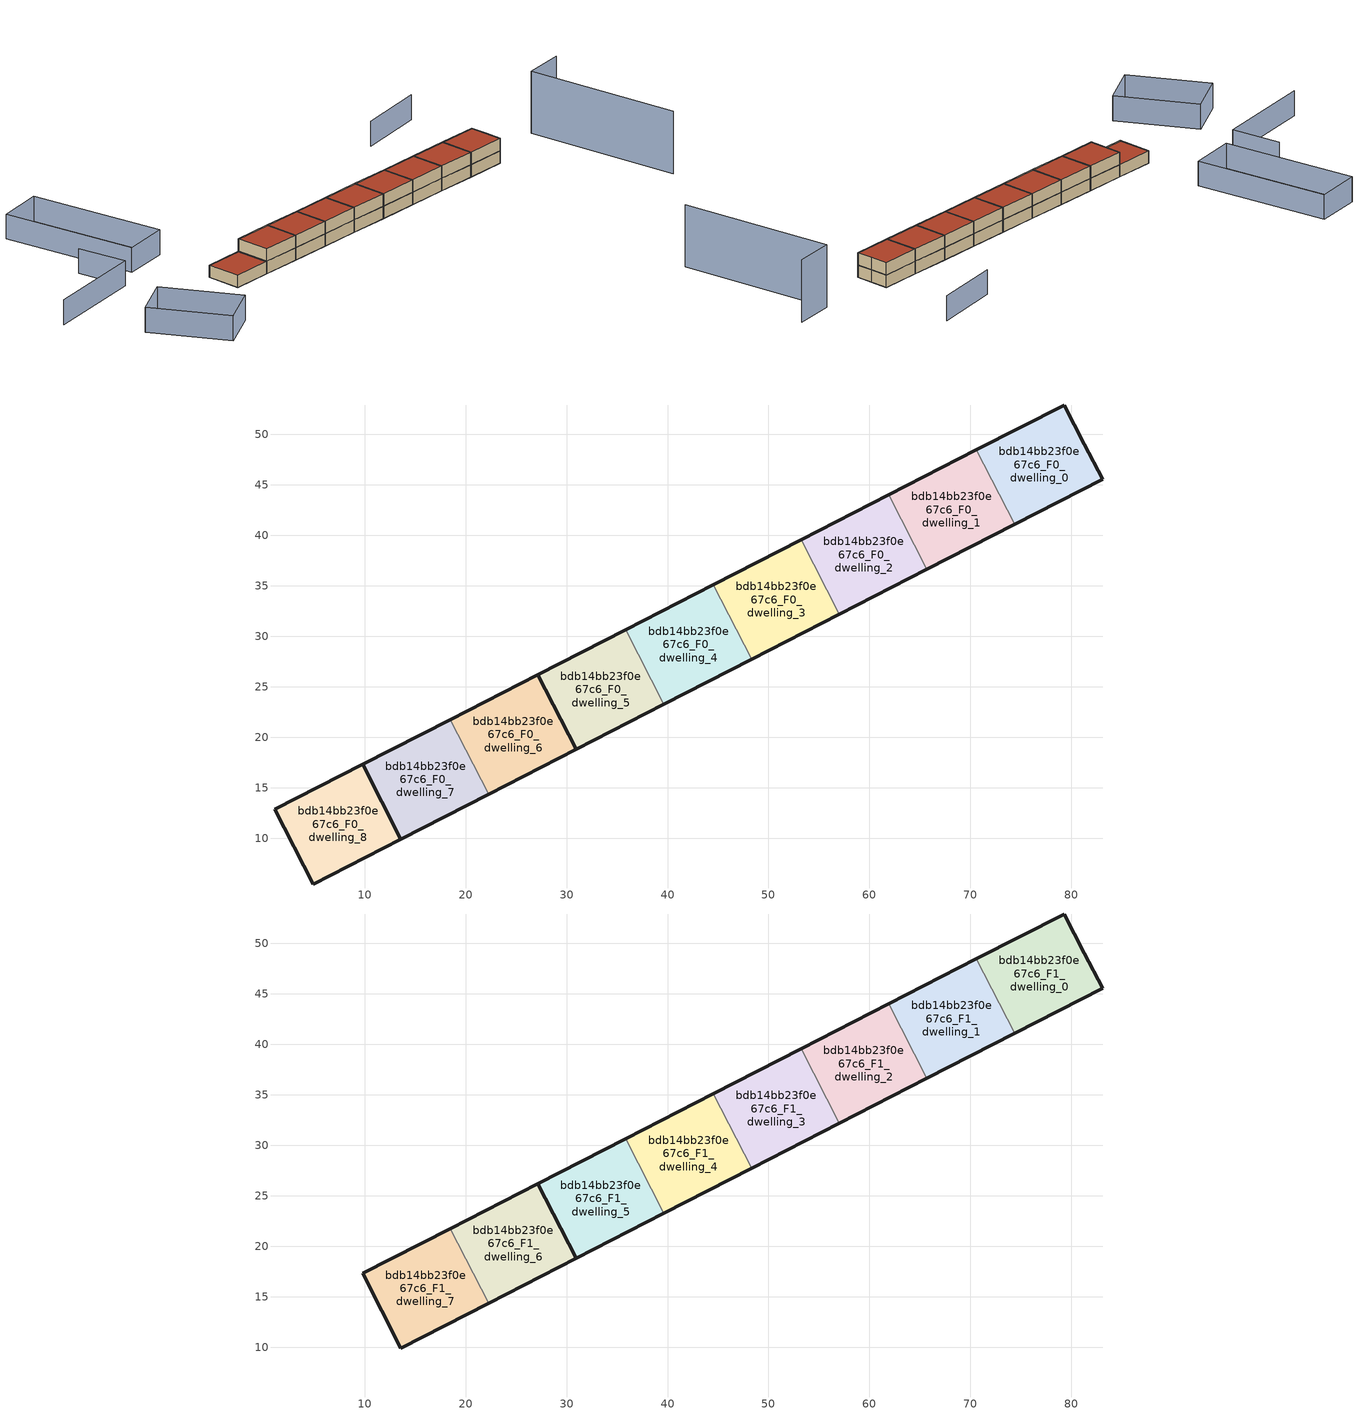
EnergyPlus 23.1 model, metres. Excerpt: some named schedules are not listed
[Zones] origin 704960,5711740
bdb14bb23f0e67c6_F0_dwelling_0
 floor ground (EU_floor_Construction): 83.09,45.54 81.29,49.01 79.29,52.92 70.6,48.46 74.39,41.08 z0
 wall outside (EU_wall_Construction): 70.6,48.46 79.29,52.92 81.29,49.01 83.09,45.54 74.39,41.08 z0:3
 wall to bdb14bb23f0e67c6_F0_dwelling_1 (EU_wall_Construction): 74.39,41.08 70.6,48.46 z0:3
bdb14bb23f0e67c6_F0_dwelling_1
 floor ground (EU_floor_Construction): 74.39,41.08 70.6,48.46 61.91,44.01 65.7,36.62 z0
 wall outside (EU_wall_Construction): 74.39,41.08 65.7,36.62 / 61.91,44.01 70.6,48.46 z0:3
 wall to bdb14bb23f0e67c6_F0_dwelling_2 (EU_wall_Construction): 65.7,36.62 61.91,44.01 z0:3
bdb14bb23f0e67c6_F0_dwelling_2
 floor ground (EU_floor_Construction): 65.7,36.62 61.91,44.01 53.22,39.56 57.01,32.17 z0
 wall outside (EU_wall_Construction): 65.7,36.62 57.01,32.17 / 53.22,39.56 61.91,44.01 z0:3
 wall to bdb14bb23f0e67c6_F0_dwelling_3 (EU_wall_Construction): 57.01,32.17 53.22,39.56 z0:3
bdb14bb23f0e67c6_F0_dwelling_3
 floor ground (EU_floor_Construction): 57.01,32.17 53.22,39.56 44.54,35.1 48.32,27.72 z0
 wall outside (EU_wall_Construction): 57.01,32.17 48.32,27.72 / 44.54,35.1 53.22,39.56 z0:3
 wall to bdb14bb23f0e67c6_F0_dwelling_4 (EU_wall_Construction): 48.32,27.72 44.54,35.1 z0:3
bdb14bb23f0e67c6_F0_dwelling_4
 floor ground (EU_floor_Construction): 48.32,27.72 44.54,35.1 35.85,30.65 39.64,23.26 z0
 wall outside (EU_wall_Construction): 48.32,27.72 39.64,23.26 / 35.85,30.65 44.54,35.1 z0:3
 wall to bdb14bb23f0e67c6_F0_dwelling_5 (EU_wall_Construction): 39.64,23.26 35.85,30.65 z0:3
bdb14bb23f0e67c6_F0_dwelling_5
 floor ground (EU_floor_Construction): 39.64,23.26 35.85,30.65 27.17,26.2 30.95,18.81 z0
 wall outside (EU_wall_Construction): 39.64,23.26 30.95,18.81 27.17,26.2 35.85,30.65 z0:3
bdb14bb23f0e67c6_F0_dwelling_6
 floor ground (EU_floor_Construction): 30.95,18.81 27.17,26.2 18.48,21.75 22.27,14.36 z0
 wall outside (EU_wall_Construction): 30.95,18.81 22.27,14.36 / 18.48,21.75 27.17,26.2 30.96,18.81 z0:3
 wall to bdb14bb23f0e67c6_F0_dwelling_7 (EU_wall_Construction): 22.27,14.36 18.48,21.75 z0:3
bdb14bb23f0e67c6_F0_dwelling_7
 floor ground (EU_floor_Construction): 22.27,14.36 18.48,21.75 9.8,17.3 13.59,9.91 z0
 wall outside (EU_wall_Construction): 22.27,14.36 13.59,9.91 9.8,17.3 18.48,21.75 z0:3
bdb14bb23f0e67c6_F0_dwelling_8
 floor ground (EU_floor_Construction): 13.59,9.91 9.8,17.3 1.11,12.85 4.92,5.46 z0
 wall outside (EU_wall_Construction): 13.59,9.91 4.92,5.46 1.11,12.85 9.8,17.3 13.59,9.91 z0:3
 roof outside (EU_roof_Construction): 9.8,17.3 13.59,9.91 4.92,5.46 1.11,12.85 z3
bdb14bb23f0e67c6_F1_dwelling_0
 floor to bdb14bb23f0e67c6_F0_dwelling_0 (EU_floor_Construction): 83.09,45.54 81.29,49.01 79.29,52.92 70.6,48.46 74.39,41.08 z3
 wall outside (EU_wall_Construction): 70.6,48.46 79.29,52.92 81.29,49.01 83.09,45.54 74.39,41.08 z3:6
 wall to bdb14bb23f0e67c6_F1_dwelling_1 (EU_wall_Construction): 74.39,41.08 70.6,48.46 z3:6
 roof outside (EU_roof_Construction): 79.29,52.92 81.29,49.01 83.09,45.54 74.39,41.08 70.6,48.46 z6
bdb14bb23f0e67c6_F1_dwelling_1
 floor to bdb14bb23f0e67c6_F0_dwelling_1 (EU_floor_Construction): 74.39,41.08 70.6,48.46 61.91,44.01 65.7,36.62 z3
 wall outside (EU_wall_Construction): 74.39,41.08 65.7,36.62 / 61.91,44.01 70.6,48.46 z3:6
 wall to bdb14bb23f0e67c6_F1_dwelling_2 (EU_wall_Construction): 65.7,36.62 61.91,44.01 z3:6
 roof outside (EU_roof_Construction): 70.6,48.46 74.39,41.08 65.7,36.62 61.91,44.01 z6
bdb14bb23f0e67c6_F1_dwelling_2
 floor to bdb14bb23f0e67c6_F0_dwelling_2 (EU_floor_Construction): 65.7,36.62 61.91,44.01 53.22,39.56 57.01,32.17 z3
 wall outside (EU_wall_Construction): 65.7,36.62 57.01,32.17 / 53.22,39.56 61.91,44.01 z3:6
 wall to bdb14bb23f0e67c6_F1_dwelling_3 (EU_wall_Construction): 57.01,32.17 53.22,39.56 z3:6
 roof outside (EU_roof_Construction): 61.91,44.01 65.7,36.62 57.01,32.17 53.22,39.56 z6
bdb14bb23f0e67c6_F1_dwelling_3
 floor to bdb14bb23f0e67c6_F0_dwelling_3 (EU_floor_Construction): 57.01,32.17 53.22,39.56 44.54,35.1 48.32,27.72 z3
 wall outside (EU_wall_Construction): 57.01,32.17 48.32,27.72 / 44.54,35.1 53.22,39.56 z3:6
 wall to bdb14bb23f0e67c6_F1_dwelling_4 (EU_wall_Construction): 48.32,27.72 44.54,35.1 z3:6
 roof outside (EU_roof_Construction): 53.22,39.56 57.01,32.17 48.32,27.72 44.54,35.1 z6
bdb14bb23f0e67c6_F1_dwelling_4
 floor to bdb14bb23f0e67c6_F0_dwelling_4 (EU_floor_Construction): 48.32,27.72 44.54,35.1 35.85,30.65 39.64,23.26 z3
 wall outside (EU_wall_Construction): 48.32,27.72 39.64,23.26 / 35.85,30.65 44.54,35.1 z3:6
 wall to bdb14bb23f0e67c6_F1_dwelling_5 (EU_wall_Construction): 39.64,23.26 35.85,30.65 z3:6
 roof outside (EU_roof_Construction): 44.54,35.1 48.32,27.72 39.64,23.26 35.85,30.65 z6
bdb14bb23f0e67c6_F1_dwelling_5
 floor to bdb14bb23f0e67c6_F0_dwelling_5 (EU_floor_Construction): 39.64,23.26 35.85,30.65 27.17,26.2 30.95,18.81 z3
 wall outside (EU_wall_Construction): 39.64,23.26 30.95,18.81 27.17,26.2 35.85,30.65 z3:6
 roof outside (EU_roof_Construction): 35.85,30.65 39.64,23.26 30.95,18.81 27.17,26.2 z6
bdb14bb23f0e67c6_F1_dwelling_6
 floor to bdb14bb23f0e67c6_F0_dwelling_6 (EU_floor_Construction): 30.95,18.81 27.17,26.2 18.48,21.75 22.27,14.36 z3
 wall outside (EU_wall_Construction): 30.95,18.81 22.27,14.36 / 18.48,21.75 27.17,26.2 30.96,18.81 z3:6
 wall to bdb14bb23f0e67c6_F1_dwelling_7 (EU_wall_Construction): 22.27,14.36 18.48,21.75 z3:6
 roof outside (EU_roof_Construction): 27.17,26.2 30.95,18.81 22.27,14.36 18.48,21.75 z6
bdb14bb23f0e67c6_F1_dwelling_7
 floor to bdb14bb23f0e67c6_F0_dwelling_7 (EU_floor_Construction): 22.27,14.36 18.48,21.75 9.8,17.3 13.59,9.91 z3
 wall outside (EU_wall_Construction): 22.27,14.36 13.59,9.91 9.8,17.3 18.48,21.75 z3:6
 roof outside (EU_roof_Construction): 18.48,21.75 22.27,14.36 13.59,9.91 9.8,17.3 z6
shading: -24.6,25.5 -17.62,15.56 / -17.62,15.56 -37.89,1.31 / 73.56,74.21 60.03,64.55 / -6.51,-20.41 -22.7,-9.04 / -22.7,-9.04 -16.17,0.26 / -16.17,0.26 0.01,-11.11 / 0.01,-11.11 -6.51,-20.41 / -13.59,21.64 -32.56,48.49 / -32.56,48.49 -23.36,54.99 / -23.36,54.99 -4.38,28.15 / -4.38,28.15 -13.59,21.64 z0:6; 116.13,26.23 95.28,57.68 / 95.28,57.68 103.32,63.01 z0:15
[Building]
EU S2 Campaign: North Axis=0; Terrain=City; Solar Distribution=FullExterior
[Site:Location]
London: Latitude=51.5; Longitude=-0.5; Time Zone=0; Elevation=25
[SizingPeriod:WeatherFileDays]
AnnualSizingPeriod: Begin Month=1; Begin Day of Month=1; End Month=12; End Day of Month=31; Day of Week for Start Day=Monday; Use Weather File Daylight Saving Period=No; Use Weather File Rain and Snow Indicators=No
[MATERIAL]
EU_InternalMass_Material: Roughness=MediumRough; Thickness=0.1; Conductivity=1; Density=1800; Specific Heat=900; Thermal Absorptance=0.9; Solar Absorptance=0.7; Visible Absorptance=0.7
[MATERIAL:NOMASS] Roughness=MediumRough; Thermal Absorptance=0.9; Solar Absorptance=0.7; Visible Absorptance=0.7
Name | Thermal Resistance
EU_wall_NoMass | 1.04674
EU_roof_NoMass | 4.32442
EU_floor_NoMass | 2.04616
[CONSTRUCTION]
EU_wall_Construction: EU_wall_NoMass
EU_roof_Construction: EU_roof_NoMass
EU_floor_Construction: EU_floor_NoMass
EU_InternalMass_Construction: EU_InternalMass_Material
[ZONE] Type=1; Multiplier=1; Ceiling Height=autocalculate; Floor Area=autocalculate; Part of Total Floor Area=Yes
Name | Volume
bdb14bb23f0e67c6_F0_dwelling_0; bdb14bb23f0e67c6_F0_dwelling_4; bdb14bb23f0e67c6_F1_dwelling_4 | 243.108
bdb14bb23f0e67c6_F1_dwelling_0 | 243.11
bdb14bb23f0e67c6_F0_dwelling_1; bdb14bb23f0e67c6_F1_dwelling_1 | 243.086
bdb14bb23f0e67c6_F0_dwelling_2; bdb14bb23f0e67c6_F0_dwelling_5 | 243.095
bdb14bb23f0e67c6_F1_dwelling_2 | 243.097
bdb14bb23f0e67c6_F0_dwelling_3 | 243.08
bdb14bb23f0e67c6_F1_dwelling_3 | 243.081
bdb14bb23f0e67c6_F1_dwelling_5 | 243.094
bdb14bb23f0e67c6_F0_dwelling_6; bdb14bb23f0e67c6_F1_dwelling_6 | 243.089
bdb14bb23f0e67c6_F0_dwelling_7; bdb14bb23f0e67c6_F1_dwelling_7 | 243.107
bdb14bb23f0e67c6_F0_dwelling_8 | 243.104
[INTERNALMASS] Construction=EU_InternalMass_Construction
Name | Zone or ZoneList | Surface Area
bdb14bb23f0e67c6_F0_dwelling_0_EU_InternalMass | bdb14bb23f0e67c6_F0_dwelling_0 | 81.0366
bdb14bb23f0e67c6_F0_dwelling_1_EU_InternalMass | bdb14bb23f0e67c6_F0_dwelling_1 | 81.0287
bdb14bb23f0e67c6_F0_dwelling_2_EU_InternalMass | bdb14bb23f0e67c6_F0_dwelling_2 | 81.0321
bdb14bb23f0e67c6_F0_dwelling_3_EU_InternalMass | bdb14bb23f0e67c6_F0_dwelling_3 | 81.0267
bdb14bb23f0e67c6_F0_dwelling_4_EU_InternalMass | bdb14bb23f0e67c6_F0_dwelling_4 | 81.0363
bdb14bb23f0e67c6_F0_dwelling_5_EU_InternalMass | bdb14bb23f0e67c6_F0_dwelling_5 | 81.0312
bdb14bb23f0e67c6_F0_dwelling_6_EU_InternalMass | bdb14bb23f0e67c6_F0_dwelling_6 | 81.0297
bdb14bb23f0e67c6_F0_dwelling_7_EU_InternalMass | bdb14bb23f0e67c6_F0_dwelling_7 | 81.0358
bdb14bb23f0e67c6_F0_dwelling_8_EU_InternalMass | bdb14bb23f0e67c6_F0_dwelling_8 | 81.0348
bdb14bb23f0e67c6_F1_dwelling_0_EU_InternalMass | bdb14bb23f0e67c6_F1_dwelling_0 | 91.1634
bdb14bb23f0e67c6_F1_dwelling_1_EU_InternalMass | bdb14bb23f0e67c6_F1_dwelling_1 | 91.1674
bdb14bb23f0e67c6_F1_dwelling_2_EU_InternalMass | bdb14bb23f0e67c6_F1_dwelling_2 | 91.1604
bdb14bb23f0e67c6_F1_dwelling_3_EU_InternalMass | bdb14bb23f0e67c6_F1_dwelling_3 | 91.1604
bdb14bb23f0e67c6_F1_dwelling_4_EU_InternalMass | bdb14bb23f0e67c6_F1_dwelling_4 | 91.1608
bdb14bb23f0e67c6_F1_dwelling_5_EU_InternalMass | bdb14bb23f0e67c6_F1_dwelling_5 | 91.168
bdb14bb23f0e67c6_F1_dwelling_6_EU_InternalMass | bdb14bb23f0e67c6_F1_dwelling_6 | 91.1598
bdb14bb23f0e67c6_F1_dwelling_7_EU_InternalMass | bdb14bb23f0e67c6_F1_dwelling_7 | 91.1682
[OTHEREQUIPMENT] Fuel Type=Electricity; Design Level Calculation Method=Watts/Area; Power per Zone Floor Area=1; Fraction Latent=0; Fraction Radiant=0; Fraction Lost=0; Carbon Dioxide Generation Rate=0; EndUse Subcategory=EU_Step8_InternalGains
Name | Zone or ZoneList or Space or SpaceList | Schedule
EU_Step8_InternalGain_bdb14bb23f0e67c6_F0_dwelling_0_f000 | bdb14bb23f0e67c6_F0_dwelling_0 | EU_Step8_GainSchedule_bdb14bb23f0e67c6_F0_dwelling_0_f000
EU_Step8_InternalGain_bdb14bb23f0e67c6_F0_dwelling_1_f000 | bdb14bb23f0e67c6_F0_dwelling_1 | EU_Step8_GainSchedule_bdb14bb23f0e67c6_F0_dwelling_1_f000
EU_Step8_InternalGain_bdb14bb23f0e67c6_F0_dwelling_2_f000 | bdb14bb23f0e67c6_F0_dwelling_2 | EU_Step8_GainSchedule_bdb14bb23f0e67c6_F0_dwelling_2_f000
EU_Step8_InternalGain_bdb14bb23f0e67c6_F0_dwelling_3_f000 | bdb14bb23f0e67c6_F0_dwelling_3 | EU_Step8_GainSchedule_bdb14bb23f0e67c6_F0_dwelling_3_f000
EU_Step8_InternalGain_bdb14bb23f0e67c6_F0_dwelling_4_f000 | bdb14bb23f0e67c6_F0_dwelling_4 | EU_Step8_GainSchedule_bdb14bb23f0e67c6_F0_dwelling_4_f000
EU_Step8_InternalGain_bdb14bb23f0e67c6_F0_dwelling_5_f000 | bdb14bb23f0e67c6_F0_dwelling_5 | EU_Step8_GainSchedule_bdb14bb23f0e67c6_F0_dwelling_5_f000
EU_Step8_InternalGain_bdb14bb23f0e67c6_F0_dwelling_6_f000 | bdb14bb23f0e67c6_F0_dwelling_6 | EU_Step8_GainSchedule_bdb14bb23f0e67c6_F0_dwelling_6_f000
EU_Step8_InternalGain_bdb14bb23f0e67c6_F0_dwelling_7_f000 | bdb14bb23f0e67c6_F0_dwelling_7 | EU_Step8_GainSchedule_bdb14bb23f0e67c6_F0_dwelling_7_f000
EU_Step8_InternalGain_bdb14bb23f0e67c6_F0_dwelling_8_f000 | bdb14bb23f0e67c6_F0_dwelling_8 | EU_Step8_GainSchedule_bdb14bb23f0e67c6_F0_dwelling_8_f000
EU_Step8_InternalGain_bdb14bb23f0e67c6_F1_dwelling_0_f000 | bdb14bb23f0e67c6_F1_dwelling_0 | EU_Step8_GainSchedule_bdb14bb23f0e67c6_F1_dwelling_0_f000
EU_Step8_InternalGain_bdb14bb23f0e67c6_F1_dwelling_1_f000 | bdb14bb23f0e67c6_F1_dwelling_1 | EU_Step8_GainSchedule_bdb14bb23f0e67c6_F1_dwelling_1_f000
EU_Step8_InternalGain_bdb14bb23f0e67c6_F1_dwelling_2_f000 | bdb14bb23f0e67c6_F1_dwelling_2 | EU_Step8_GainSchedule_bdb14bb23f0e67c6_F1_dwelling_2_f000
EU_Step8_InternalGain_bdb14bb23f0e67c6_F1_dwelling_3_f000 | bdb14bb23f0e67c6_F1_dwelling_3 | EU_Step8_GainSchedule_bdb14bb23f0e67c6_F1_dwelling_3_f000
EU_Step8_InternalGain_bdb14bb23f0e67c6_F1_dwelling_4_f000 | bdb14bb23f0e67c6_F1_dwelling_4 | EU_Step8_GainSchedule_bdb14bb23f0e67c6_F1_dwelling_4_f000
EU_Step8_InternalGain_bdb14bb23f0e67c6_F1_dwelling_5_f000 | bdb14bb23f0e67c6_F1_dwelling_5 | EU_Step8_GainSchedule_bdb14bb23f0e67c6_F1_dwelling_5_f000
EU_Step8_InternalGain_bdb14bb23f0e67c6_F1_dwelling_6_f000 | bdb14bb23f0e67c6_F1_dwelling_6 | EU_Step8_GainSchedule_bdb14bb23f0e67c6_F1_dwelling_6_f000
EU_Step8_InternalGain_bdb14bb23f0e67c6_F1_dwelling_7_f000 | bdb14bb23f0e67c6_F1_dwelling_7 | EU_Step8_GainSchedule_bdb14bb23f0e67c6_F1_dwelling_7_f000
[ZONEVENTILATION:DESIGNFLOWRATE] Schedule=EU_AlwaysOn; Design Flow Rate Calculation Method=AirChanges/Hour; Air Changes per Hour=0.488719; Ventilation Type=Natural; Fan Pressure Rise=0; Fan Total Efficiency=1; Constant Term Coefficient=1; Temperature Term Coefficient=0; Velocity Term Coefficient=0; Velocity Squared Term Coefficient=0; Minimum Indoor Temperature=-100; Maximum Indoor Temperature=100; Delta Temperature=-100; Minimum Outdoor Temperature=-100; Maximum Outdoor Temperature=100; Maximum Wind Speed=40
Name | Zone or ZoneList or Space or SpaceList
EU_ConstantAir_bdb14bb23f0e67c6_F0_dwelling_0 | bdb14bb23f0e67c6_F0_dwelling_0
EU_ConstantAir_bdb14bb23f0e67c6_F0_dwelling_1 | bdb14bb23f0e67c6_F0_dwelling_1
EU_ConstantAir_bdb14bb23f0e67c6_F0_dwelling_2 | bdb14bb23f0e67c6_F0_dwelling_2
EU_ConstantAir_bdb14bb23f0e67c6_F0_dwelling_3 | bdb14bb23f0e67c6_F0_dwelling_3
EU_ConstantAir_bdb14bb23f0e67c6_F0_dwelling_4 | bdb14bb23f0e67c6_F0_dwelling_4
EU_ConstantAir_bdb14bb23f0e67c6_F0_dwelling_5 | bdb14bb23f0e67c6_F0_dwelling_5
EU_ConstantAir_bdb14bb23f0e67c6_F0_dwelling_6 | bdb14bb23f0e67c6_F0_dwelling_6
EU_ConstantAir_bdb14bb23f0e67c6_F0_dwelling_7 | bdb14bb23f0e67c6_F0_dwelling_7
EU_ConstantAir_bdb14bb23f0e67c6_F0_dwelling_8 | bdb14bb23f0e67c6_F0_dwelling_8
EU_ConstantAir_bdb14bb23f0e67c6_F1_dwelling_0 | bdb14bb23f0e67c6_F1_dwelling_0
EU_ConstantAir_bdb14bb23f0e67c6_F1_dwelling_1 | bdb14bb23f0e67c6_F1_dwelling_1
EU_ConstantAir_bdb14bb23f0e67c6_F1_dwelling_2 | bdb14bb23f0e67c6_F1_dwelling_2
EU_ConstantAir_bdb14bb23f0e67c6_F1_dwelling_3 | bdb14bb23f0e67c6_F1_dwelling_3
EU_ConstantAir_bdb14bb23f0e67c6_F1_dwelling_4 | bdb14bb23f0e67c6_F1_dwelling_4
EU_ConstantAir_bdb14bb23f0e67c6_F1_dwelling_5 | bdb14bb23f0e67c6_F1_dwelling_5
EU_ConstantAir_bdb14bb23f0e67c6_F1_dwelling_6 | bdb14bb23f0e67c6_F1_dwelling_6
EU_ConstantAir_bdb14bb23f0e67c6_F1_dwelling_7 | bdb14bb23f0e67c6_F1_dwelling_7
[HVACTEMPLATE:THERMOSTAT] Constant Heating Setpoint=20; Constant Cooling Setpoint=50
EU_HeatOnly_bdb14bb23f0e67c6_F0_dwelling_0; EU_HeatOnly_bdb14bb23f0e67c6_F0_dwelling_1; EU_HeatOnly_bdb14bb23f0e67c6_F0_dwelling_2; EU_HeatOnly_bdb14bb23f0e67c6_F0_dwelling_3; EU_HeatOnly_bdb14bb23f0e67c6_F0_dwelling_4; EU_HeatOnly_bdb14bb23f0e67c6_F0_dwelling_5; EU_HeatOnly_bdb14bb23f0e67c6_F0_dwelling_6; EU_HeatOnly_bdb14bb23f0e67c6_F0_dwelling_7; EU_HeatOnly_bdb14bb23f0e67c6_F0_dwelling_8; EU_HeatOnly_bdb14bb23f0e67c6_F1_dwelling_0; EU_HeatOnly_bdb14bb23f0e67c6_F1_dwelling_1; EU_HeatOnly_bdb14bb23f0e67c6_F1_dwelling_2; EU_HeatOnly_bdb14bb23f0e67c6_F1_dwelling_3; EU_HeatOnly_bdb14bb23f0e67c6_F1_dwelling_4; EU_HeatOnly_bdb14bb23f0e67c6_F1_dwelling_5; EU_HeatOnly_bdb14bb23f0e67c6_F1_dwelling_6; EU_HeatOnly_bdb14bb23f0e67c6_F1_dwelling_7
[HVACTEMPLATE:ZONE:IDEALLOADSAIRSYSTEM] System Availability Schedule=EU_AlwaysOn; Maximum Heating Supply Air Temperature=50; Minimum Cooling Supply Air Temperature=13; Maximum Heating Supply Air Humidity Ratio=0.0156; Minimum Cooling Supply Air Humidity Ratio=0.0077; Heating Limit=NoLimit; Cooling Limit=NoLimit; Heating Availability Schedule=EU_AlwaysOn; Cooling Availability Schedule=EU_CoolingOff; Dehumidification Control Type=ConstantSensibleHeatRatio; Cooling Sensible Heat Ratio=0.7; Dehumidification Setpoint=60; Humidification Control Type=None; Humidification Setpoint=30; Outdoor Air Method=None; Outdoor Air Flow Rate per Person=0.00944; Outdoor Air Flow Rate per Zone Floor Area=0; Outdoor Air Flow Rate per Zone=0; Demand Controlled Ventilation Type=None; Outdoor Air Economizer Type=NoEconomizer; Heat Recovery Type=None; Sensible Heat Recovery Effectiveness=0.7; Latent Heat Recovery Effectiveness=0.65
Name | Template Thermostat
bdb14bb23f0e67c6_F0_dwelling_0 | EU_HeatOnly_bdb14bb23f0e67c6_F0_dwelling_0
bdb14bb23f0e67c6_F0_dwelling_1 | EU_HeatOnly_bdb14bb23f0e67c6_F0_dwelling_1
bdb14bb23f0e67c6_F0_dwelling_2 | EU_HeatOnly_bdb14bb23f0e67c6_F0_dwelling_2
bdb14bb23f0e67c6_F0_dwelling_3 | EU_HeatOnly_bdb14bb23f0e67c6_F0_dwelling_3
bdb14bb23f0e67c6_F0_dwelling_4 | EU_HeatOnly_bdb14bb23f0e67c6_F0_dwelling_4
